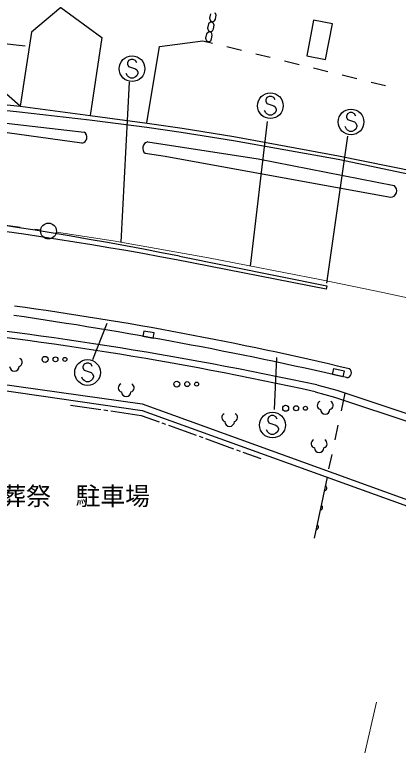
# Model space of a CAD drawing. Units: millimetres, scale not verified. Extents: x 40000 to 680000, y 20000 to 380000.
# Drawn here: x 464489 to 503258, y 240386 to 314179 of the extents above; entities that cross this region are included whole.
import ezdxf
from ezdxf.enums import TextEntityAlignment as Align

# ---------------------------------------------------------------- set-up
doc = ezdxf.new("R2010")
doc.units = ezdxf.units.MM
doc.header["$LTSCALE"] = 1000
doc.linetypes.add('CHAIN', pattern=[18.5, 12, -1.5, 3.5, -1.5])
for name, color, linetype, lineweight in [('M-BGD', 7, 'Continuous', 25), ('M-BMK', 2, 'CHAIN', 13), ('M-BMK-SRVR', 3, 'Continuous', 25), ('M-STR-HTXT', 7, 'Continuous', 13), ('M-STR-STRC', 7, 'Continuous', 25), ('M-STR-STRD', 7, 'Continuous', 25)]:
    doc.layers.add(name, color=color, linetype=linetype, lineweight=lineweight)
doc.layers.add('M-TTL-TXT', color=7, linetype='Continuous')
doc.styles.add('ＭＳ ゴシック', font='')
doc.styles.get('ＭＳ ゴシック').set_extended_font_data('MS Gothic')

msp = doc.modelspace()

# ---------------------------------------------------------------- linework, layer by layer
at = {"layer": 'M-BGD'}
for p, q in [((469152, 314907), (466185, 312412)), ((469152, 314907), (473288, 311876)), ((484845, 314133), (484753, 314371)), ((484265, 314258), (484168, 313822)), ((484168, 313822), (484265, 313542)), ((484681, 313560), (484769, 313734)), ((484769, 313734), (484845, 314133)), ((484072, 313251), (483975, 312815)), ((484327, 313436), (484072, 313251)), ((484265, 313542), (484479, 313435)), ((484560, 313364), (484327, 313436)), ((484479, 313435), (484681, 313560)), ((484653, 313126), (484560, 313364)), ((484576, 312727), (484653, 313126)), ((494697, 313621), (494004, 310005)), ((496604, 313256), (494697, 313621)), ((495910, 309639), (496604, 313256)), ((466185, 312412), (465058, 304941)), ((483879, 312244), (483782, 311808)), ((484134, 312429), (483879, 312244)), ((483975, 312815), (484072, 312535)), ((484072, 312535), (484286, 312427)), ((484367, 312357), (484134, 312429)), ((484286, 312427), (484488, 312553)), ((484460, 312119), (484367, 312357)), ((484488, 312553), (484576, 312727)), ((473288, 311876), (472137, 303998)), ((479113, 310953), (483515, 311545)), ((483515, 311545), (484483, 311307)), ((483782, 311808), (483879, 311528)), ((483879, 311528), (484093, 311420)), ((484093, 311420), (484295, 311546)), ((484295, 311546), (484383, 311720)), ((484383, 311720), (484460, 312119)), ((462844, 311341), (465572, 311031)), ((477843, 303248), (479113, 310953)), ((485939, 310949), (487396, 310590)), ((488852, 310232), (490309, 309874)), ((494004, 310005), (495910, 309639)), ((491765, 309515), (493222, 309157)), ((494679, 308798), (496135, 308440)), ((497592, 308082), (499048, 307723)), ((500505, 307365), (501961, 307006)), ((450072, 306465), (465058, 304941)), ((465058, 304941), (463099, 306648)), ((450023, 305876), (464989, 304354)), ((465058, 304941), (472137, 303998)), ((466002, 304816), (465999, 304799)), ((464989, 304354), (472045, 303568)), ((472045, 303568), (477852, 302822)), ((472137, 303998), (477890, 303204)), ((477852, 302822), (481315, 302305)), ((477890, 303204), (481402, 302717)), ((481402, 302717), (486648, 301887)), ((481315, 302305), (486592, 301474)), ((486648, 301887), (497207, 299922)), ((486592, 301474), (497186, 299573)), ((497207, 299922), (505270, 298280)), ((497186, 299573), (505182, 297882)), ((477535, 282226), (477443, 281709)), ((478593, 282038), (477535, 282226)), ((478501, 281520), (478593, 282038)), ((477443, 281709), (478501, 281520)), ((496598, 277854), (496735, 278456)), ((496735, 278456), (497790, 278217)), ((497790, 278217), (497654, 277615)), ((458354, 277537), (477387, 274888)), ((497654, 277615), (496598, 277854)), ((458740, 276894), (477389, 274196)), ((495022, 276783), (497025, 276245)), ((494836, 276091), (496818, 275558)), ((497025, 276245), (507355, 272804)), ((496818, 275558), (507126, 272125)), ((497499, 274174), (497881, 275960)), ((470145, 274739), (473211, 274295)), ((477387, 274888), (536744, 253405)), ((473508, 274253), (473904, 274195)), ((474201, 274152), (477267, 273709)), ((477389, 274196), (537071, 252688)), ((477267, 273709), (479081, 273055)), ((479363, 272953), (479739, 272818)), ((480022, 272716), (482844, 271699)), ((496872, 271240), (497186, 272707)), ((483126, 271597), (483502, 271462)), ((483785, 271360), (486607, 270343)), ((486889, 270241), (487265, 270106)), ((487548, 270004), (489361, 269350)), ((496245, 268307), (496559, 269774)), ((496065, 267466), (494748, 261305))]:
    msp.add_line(p, q, dxfattribs=at)
for centre, radius in [((467568, 279364), 300), ((468618, 279364), 250), ((469568, 279364), 200), ((480875, 276865), 300), ((481925, 276865), 250), ((482875, 276865), 200), ((491870, 274427), 300), ((492920, 274427), 250), ((493870, 274427), 200)]:
    msp.add_circle(centre, radius, dxfattribs=at)
for centre, radius, start, end in [((413754, -100743), 386175, 77.85161, 84.25598), ((419316, -63829), 348208, 77.47403, 84.52584), ((464838, 279069), 429, 284.66584, 63.91297), ((464467, 278654), 480, 180, 0), ((475393, 276498), 429, 116.08703, 255.33416), ((476136, 276498), 429, 284.66584, 63.91297), ((475764, 276084), 480, 180, 0), ((495495, 274722), 429, 116.08703, 255.33416), ((496238, 274722), 429, 284.66584, 63.91297), ((485839, 273493), 429, 116.08703, 255.33416), ((486582, 273493), 429, 284.66584, 63.91297), ((495866, 274307), 480, 180, 0), ((486210, 273078), 480, 180, 0), ((494879, 270848), 429, 116.08703, 255.33416), ((495622, 270848), 429, 284.66584, 63.91297), ((495251, 270433), 480, 180, 0), ((495770, 266353), 256, 270.61315, 65.25238), ((495352, 264397), 256, 270.61315, 65.25238), ((494933, 262441), 256, 270.61315, 65.25238)]:
    msp.add_arc(centre, radius, start, end, dxfattribs=at)
at = {"layer": 'M-BMK'}
for p, q in [((453173, 294361), (467122, 292433)), ((468704, 292197), (474440, 291324)), ((474440, 291324), (484074, 289615)), ((484074, 289615), (495500, 287384)), ((495500, 287384), (501680, 286118)), ((501680, 286118), (509278, 284502))]:
    msp.add_line(p, q, dxfattribs=at)
at = {"layer": 'M-BMK-SRVR'}
msp.add_circle((467914, 292323), 800, dxfattribs=at)
at = {"layer": 'M-STR-HTXT'}
msp.add_line((501062, 244736), (499733, 239033), dxfattribs=at)
at = {"layer": 'M-STR-STRC'}
for p, q in [((475999, 309545), (475881, 309308)), ((475881, 309308), (475881, 309190)), ((476235, 309663), (475999, 309545)), ((476472, 309663), (476235, 309663)), ((476708, 309545), (476472, 309663)), ((476826, 309308), (476708, 309545)), ((475881, 309190), (475999, 308954)), ((475999, 308954), (476708, 308717)), ((476708, 308717), (476826, 308599)), ((476826, 308599), (476944, 308363)), ((475881, 308008), (475763, 308245)), ((475999, 307890), (475881, 308008)), ((476235, 307772), (475999, 307890)), ((476472, 307772), (476235, 307772)), ((476708, 307890), (476472, 307772)), ((476826, 308008), (476708, 307890)), ((476944, 308245), (476826, 308008)), ((476944, 308363), (476944, 308245)), ((476049, 307347), (475221, 291185)), ((489973, 305808), (489855, 305572)), ((489855, 305572), (489855, 305454)), ((490209, 305927), (489973, 305808)), ((490446, 305927), (490209, 305927)), ((490682, 305808), (490446, 305927)), ((490800, 305572), (490682, 305808)), ((489855, 305454), (489973, 305218)), ((489973, 305218), (490682, 304981)), ((490682, 304981), (490800, 304863)), ((490800, 304863), (490918, 304627)), ((489855, 304272), (489736, 304508)), ((489973, 304154), (489855, 304272)), ((490209, 304036), (489973, 304154)), ((490446, 304036), (490209, 304036)), ((490682, 304154), (490446, 304036)), ((490800, 304272), (490682, 304154)), ((490918, 304508), (490800, 304272)), ((490918, 304627), (490918, 304508)), ((498118, 304164), (498000, 303928)), ((498354, 304283), (498118, 304164)), ((498591, 304283), (498354, 304283)), ((498827, 304164), (498591, 304283)), ((498945, 303928), (498827, 304164)), ((488313, 288788), (490035, 303375)), ((498000, 303928), (498000, 303810)), ((498000, 303810), (498118, 303574)), ((498118, 303574), (498827, 303337)), ((498827, 303337), (498945, 303219)), ((498000, 302628), (497882, 302864)), ((498118, 302510), (498000, 302628)), ((498945, 302628), (498827, 302510)), ((498945, 303219), (499063, 302983)), ((499063, 302864), (498945, 302628)), ((499063, 302983), (499063, 302864)), ((496030, 287074), (498156, 301901)), ((498354, 302392), (498118, 302510)), ((498591, 302392), (498354, 302392)), ((498827, 302510), (498591, 302392)), ((473804, 282980), (472373, 279319)), ((471739, 278988), (471503, 278869)), ((471976, 278988), (471739, 278988)), ((472212, 278869), (471976, 278988)), ((490959, 279546), (490693, 274299)), ((471503, 278869), (471385, 278633)), ((471385, 278633), (471385, 278515)), ((471385, 278515), (471503, 278279)), ((471503, 278279), (472212, 278042)), ((472330, 278633), (472212, 278869)), ((471385, 277333), (471267, 277569)), ((472212, 278042), (472330, 277924)), ((472330, 277924), (472448, 277688)), ((472448, 277569), (472330, 277333)), ((472448, 277688), (472448, 277569)), ((471503, 277215), (471385, 277333)), ((471739, 277097), (471503, 277215)), ((471976, 277097), (471739, 277097)), ((472212, 277215), (471976, 277097)), ((472330, 277333), (472212, 277215)), ((490185, 273564), (490066, 273328)), ((490066, 273328), (490066, 273209)), ((490066, 273209), (490185, 272973)), ((490421, 273682), (490185, 273564)), ((490657, 273682), (490421, 273682)), ((490894, 273564), (490657, 273682)), ((491012, 273328), (490894, 273564)), ((490185, 272973), (490894, 272737)), ((490894, 272737), (491012, 272618)), ((491012, 272618), (491130, 272382)), ((491130, 272382), (491130, 272264)), ((490066, 272028), (489948, 272264)), ((490185, 271909), (490066, 272028)), ((490421, 271791), (490185, 271909)), ((490657, 271791), (490421, 271791)), ((490894, 271909), (490657, 271791)), ((491012, 272028), (490894, 271909)), ((491130, 272264), (491012, 272028))]:
    msp.add_line(p, q, dxfattribs=at)
for centre in [(476353, 308717), (490327, 304981), (498473, 303337), (471857, 278042), (490539, 272737)]:
    msp.add_circle(centre, 1300, dxfattribs=at)
at = {"layer": 'M-STR-STRD'}
for p, q in [((455433, 304175), (471518, 302316)), ((471295, 301200), (460467, 302679)), ((477948, 301317), (489103, 299607)), ((479705, 299861), (477681, 300171)), ((502454, 295728), (479705, 299861)), ((489103, 299607), (502828, 296909)), ((495968, 286452), (480854, 289410)), ((481139, 289778), (496042, 286806)), ((496042, 286806), (495968, 286452))]:
    msp.add_line(p, q, dxfattribs=at)
for centre, radius, start, end in [((471163, 301807), 621, 282.33686, 55.04327), ((478075, 300684), 646, 101.35633, 232.43093), ((396980, -136174), 434186, 78.82348, 86.64305), ((502445, 296381), 652, 270.78773, 54.06975), ((413764, -63352), 359085, 79.23181, 88.10924), ((416978, -62509), 350483, 76.58503, 82.20911), ((405340, -126177), 414209, 77.07096, 81.80294), ((498047, 278005), 474, 266.42082, 58.95325)]:
    msp.add_arc(centre, radius, start, end, dxfattribs=at)

# ---------------------------------------------------------------- texts
at = {"layer": 'M-TTL-TXT', "style": 'ＭＳ ゴシック'}
msp.add_text('コープ葬祭\u3000駐車場', height=1833, dxfattribs=at).set_placement((466906, 264095), align=Align.BOTTOM_CENTER)

doc.saveas('drawing.dxf')
